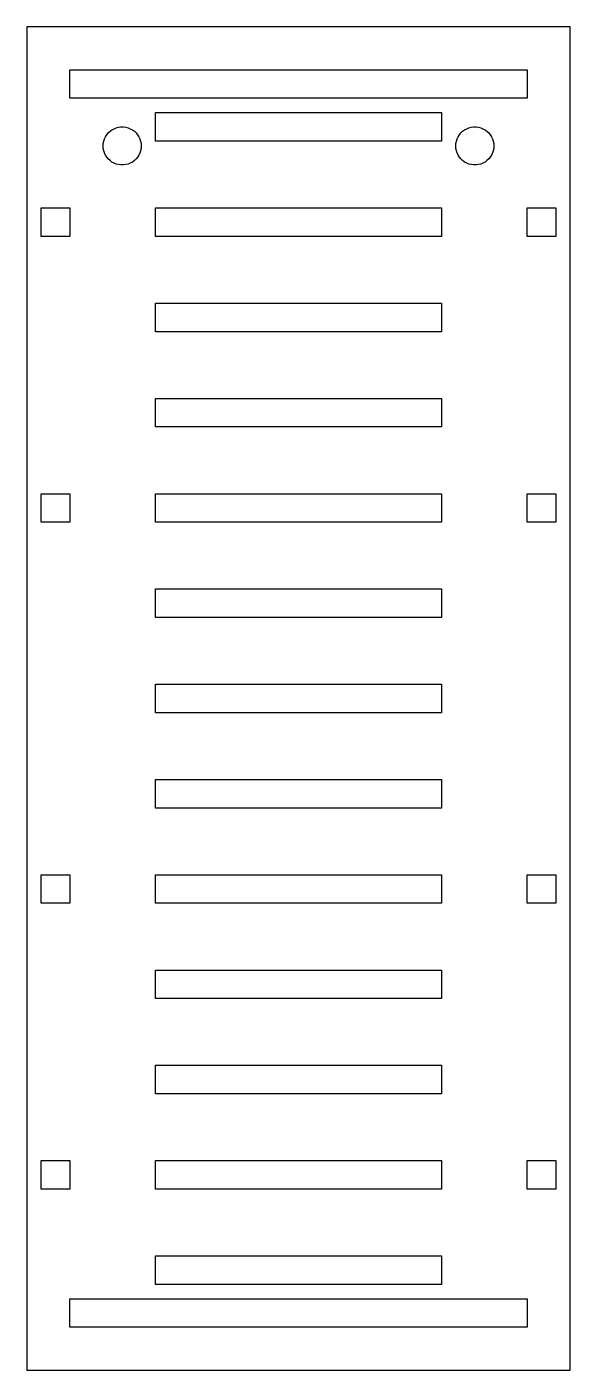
# Model space of a CAD drawing. Header units: metres. Extents: x -28 to 28, y -70 to 70.
import ezdxf

# ---------------------------------------------------------------- set-up
doc = ezdxf.new("R2010")
doc.units = ezdxf.units.M

msp = doc.modelspace()

# ---------------------------------------------------------------- linework, layer by layer
for p, q in [((28.5, 70.5), (-28.5, 70.5)), ((-28.5, 70.5), (-28.5, -70.5)), ((28.5, -70.5), (28.5, 70.5)), ((-24, 63), (-24, 66)), ((-24, 66), (24, 66)), ((24, 66), (24, 63)), ((24, 63), (-24, 63)), ((-15, 58.5), (-15, 61.5)), ((-15, 61.5), (15, 61.5)), ((15, 61.5), (15, 58.5)), ((-20.118, 59.1756), (-19.9579, 59.3691)), ((-19.9579, 59.3691), (-19.7748, 59.541)), ((-19.7748, 59.541), (-19.5716, 59.6886)), ((-19.5716, 59.6886), (-19.3515, 59.8096)), ((-19.3515, 59.8096), (-19.118, 59.9021)), ((-19.118, 59.9021), (-18.8748, 59.9646)), ((-18.8748, 59.9646), (-18.6256, 59.996)), ((-18.6256, 59.996), (-18.3744, 59.996)), ((-18.3744, 59.996), (-18.1252, 59.9646)), ((-18.1252, 59.9646), (-17.882, 59.9021)), ((-17.882, 59.9021), (-17.6484, 59.8096)), ((-17.6484, 59.8096), (-17.4283, 59.6886)), ((-17.4283, 59.6886), (-17.2251, 59.541)), ((-17.2251, 59.541), (-17.0421, 59.3691)), ((-17.0421, 59.3691), (-16.882, 59.1756)), ((16.882, 59.1756), (17.0421, 59.3691)), ((17.0421, 59.3691), (17.2251, 59.541)), ((17.2251, 59.541), (17.4283, 59.6886)), ((17.4283, 59.6886), (17.6484, 59.8096)), ((17.6484, 59.8096), (17.882, 59.9021)), ((17.882, 59.9021), (18.1252, 59.9646)), ((18.1252, 59.9646), (18.3744, 59.996)), ((18.3744, 59.996), (18.6256, 59.996)), ((18.6256, 59.996), (18.8748, 59.9646)), ((18.8748, 59.9646), (19.118, 59.9021)), ((19.118, 59.9021), (19.3515, 59.8096)), ((19.3515, 59.8096), (19.5716, 59.6886)), ((19.5716, 59.6886), (19.7748, 59.541)), ((19.7748, 59.541), (19.9579, 59.3691)), ((19.9579, 59.3691), (20.118, 59.1756)), ((-20.5, 58), (-20.4842, 58.2507)), ((-20.4842, 57.7493), (-20.5, 58)), ((-20.4842, 58.2507), (-20.4372, 58.4974)), ((-20.4372, 58.4974), (-20.3595, 58.7362)), ((-20.3595, 58.7362), (-20.2526, 58.9635)), ((-20.2526, 58.9635), (-20.118, 59.1756)), ((-16.882, 59.1756), (-16.7474, 58.9635)), ((-16.7474, 58.9635), (-16.6404, 58.7362)), ((-16.6404, 58.7362), (-16.5628, 58.4974)), ((-16.5628, 58.4974), (-16.5158, 58.2507)), ((-16.5158, 58.2507), (-16.5, 58)), ((-16.5, 58), (-16.5158, 57.7493)), ((15, 58.5), (-15, 58.5)), ((16.5, 58), (16.5158, 58.2507)), ((16.5158, 57.7493), (16.5, 58)), ((16.5158, 58.2507), (16.5628, 58.4974)), ((16.5628, 58.4974), (16.6404, 58.7362)), ((16.6404, 58.7362), (16.7474, 58.9635)), ((16.7474, 58.9635), (16.882, 59.1756)), ((20.118, 59.1756), (20.2526, 58.9635)), ((20.2526, 58.9635), (20.3595, 58.7362)), ((20.3595, 58.7362), (20.4372, 58.4974)), ((20.4372, 58.4974), (20.4842, 58.2507)), ((20.4842, 58.2507), (20.5, 58)), ((20.5, 58), (20.4842, 57.7493)), ((-20.4372, 57.5026), (-20.4842, 57.7493)), ((-20.3595, 57.2637), (-20.4372, 57.5026)), ((-20.2526, 57.0365), (-20.3595, 57.2637)), ((-20.118, 56.8244), (-20.2526, 57.0365)), ((-19.9579, 56.6309), (-20.118, 56.8244)), ((-19.7748, 56.459), (-19.9579, 56.6309)), ((-19.5716, 56.3113), (-19.7748, 56.459)), ((-17.2251, 56.459), (-17.4283, 56.3113)), ((-17.0421, 56.6309), (-17.2251, 56.459)), ((-16.882, 56.8244), (-17.0421, 56.6309)), ((-16.7474, 57.0365), (-16.882, 56.8244)), ((-16.6404, 57.2637), (-16.7474, 57.0365)), ((-16.5628, 57.5026), (-16.6404, 57.2637)), ((-16.5158, 57.7493), (-16.5628, 57.5026)), ((16.5628, 57.5026), (16.5158, 57.7493)), ((16.6404, 57.2637), (16.5628, 57.5026)), ((16.7474, 57.0365), (16.6404, 57.2637)), ((16.882, 56.8244), (16.7474, 57.0365)), ((17.0421, 56.6309), (16.882, 56.8244)), ((17.2251, 56.459), (17.0421, 56.6309)), ((17.4283, 56.3113), (17.2251, 56.459)), ((19.7748, 56.459), (19.5716, 56.3113)), ((19.9579, 56.6309), (19.7748, 56.459)), ((20.118, 56.8244), (19.9579, 56.6309)), ((20.2526, 57.0365), (20.118, 56.8244)), ((20.3595, 57.2637), (20.2526, 57.0365)), ((20.4372, 57.5026), (20.3595, 57.2637)), ((20.4842, 57.7493), (20.4372, 57.5026)), ((-19.3515, 56.1903), (-19.5716, 56.3113)), ((-19.118, 56.0979), (-19.3515, 56.1903)), ((-18.8748, 56.0354), (-19.118, 56.0979)), ((-18.6256, 56.0039), (-18.8748, 56.0354)), ((-18.3744, 56.0039), (-18.6256, 56.0039)), ((-18.1252, 56.0354), (-18.3744, 56.0039)), ((-17.882, 56.0979), (-18.1252, 56.0354)), ((-17.6484, 56.1903), (-17.882, 56.0979)), ((-17.4283, 56.3113), (-17.6484, 56.1903)), ((17.6484, 56.1903), (17.4283, 56.3113)), ((17.882, 56.0979), (17.6484, 56.1903)), ((18.1252, 56.0354), (17.882, 56.0979)), ((18.3744, 56.0039), (18.1252, 56.0354)), ((18.6256, 56.0039), (18.3744, 56.0039)), ((18.8748, 56.0354), (18.6256, 56.0039)), ((19.118, 56.0979), (18.8748, 56.0354)), ((19.3515, 56.1903), (19.118, 56.0979)), ((19.5716, 56.3113), (19.3515, 56.1903)), ((-27, 48.5), (-27, 51.5)), ((-27, 51.5), (-24, 51.5)), ((-24, 51.5), (-24, 48.5)), ((-15, 48.5), (-15, 51.5)), ((-15, 51.5), (15, 51.5)), ((15, 51.5), (15, 48.5)), ((24, 48.5), (24, 51.5)), ((24, 51.5), (27, 51.5)), ((27, 51.5), (27, 48.5)), ((-24, 48.5), (-27, 48.5)), ((15, 48.5), (-15, 48.5)), ((27, 48.5), (24, 48.5)), ((-15, 38.5), (-15, 41.5)), ((-15, 41.5), (15, 41.5)), ((15, 41.5), (15, 38.5)), ((15, 38.5), (-15, 38.5)), ((-15, 28.5), (-15, 31.5)), ((-15, 31.5), (15, 31.5)), ((15, 31.5), (15, 28.5)), ((15, 28.5), (-15, 28.5)), ((-27, 18.5), (-27, 21.5)), ((-27, 21.5), (-24, 21.5)), ((-24, 21.5), (-24, 18.5)), ((-15, 18.5), (-15, 21.5)), ((-15, 21.5), (15, 21.5)), ((15, 21.5), (15, 18.5)), ((24, 18.5), (24, 21.5)), ((24, 21.5), (27, 21.5)), ((27, 21.5), (27, 18.5)), ((-24, 18.5), (-27, 18.5)), ((15, 18.5), (-15, 18.5)), ((27, 18.5), (24, 18.5)), ((-15, 8.5), (-15, 11.5)), ((-15, 11.5), (15, 11.5)), ((15, 11.5), (15, 8.5)), ((15, 8.5), (-15, 8.5)), ((-15, -1.5), (-15, 1.5)), ((-15, 1.5), (15, 1.5)), ((15, 1.5), (15, -1.5)), ((15, -1.5), (-15, -1.5)), ((-15, -11.5), (-15, -8.5)), ((-15, -8.5), (15, -8.5)), ((15, -8.5), (15, -11.5)), ((15, -11.5), (-15, -11.5)), ((-27, -21.5), (-27, -18.5)), ((-27, -18.5), (-24, -18.5)), ((-24, -18.5), (-24, -21.5)), ((-15, -21.5), (-15, -18.5)), ((-15, -18.5), (15, -18.5)), ((15, -18.5), (15, -21.5)), ((24, -21.5), (24, -18.5)), ((24, -18.5), (27, -18.5)), ((27, -18.5), (27, -21.5)), ((-24, -21.5), (-27, -21.5)), ((15, -21.5), (-15, -21.5)), ((27, -21.5), (24, -21.5)), ((-15, -31.5), (-15, -28.5)), ((-15, -28.5), (15, -28.5)), ((15, -28.5), (15, -31.5)), ((15, -31.5), (-15, -31.5)), ((-15, -41.5), (-15, -38.5)), ((-15, -38.5), (15, -38.5)), ((15, -38.5), (15, -41.5)), ((15, -41.5), (-15, -41.5)), ((-27, -51.5), (-27, -48.5)), ((-27, -48.5), (-24, -48.5)), ((-24, -48.5), (-24, -51.5)), ((-15, -51.5), (-15, -48.5)), ((-15, -48.5), (15, -48.5)), ((15, -48.5), (15, -51.5)), ((24, -51.5), (24, -48.5)), ((24, -48.5), (27, -48.5)), ((27, -48.5), (27, -51.5)), ((-24, -51.5), (-27, -51.5)), ((15, -51.5), (-15, -51.5)), ((27, -51.5), (24, -51.5)), ((-15, -61.5), (-15, -58.5)), ((-15, -58.5), (15, -58.5)), ((15, -58.5), (15, -61.5)), ((15, -61.5), (-15, -61.5)), ((-24, -66), (-24, -63)), ((-24, -63), (24, -63)), ((24, -63), (24, -66)), ((24, -66), (-24, -66)), ((-28.5, -70.5), (28.5, -70.5))]:
    msp.add_line(p, q)

doc.saveas('drawing.dxf')
